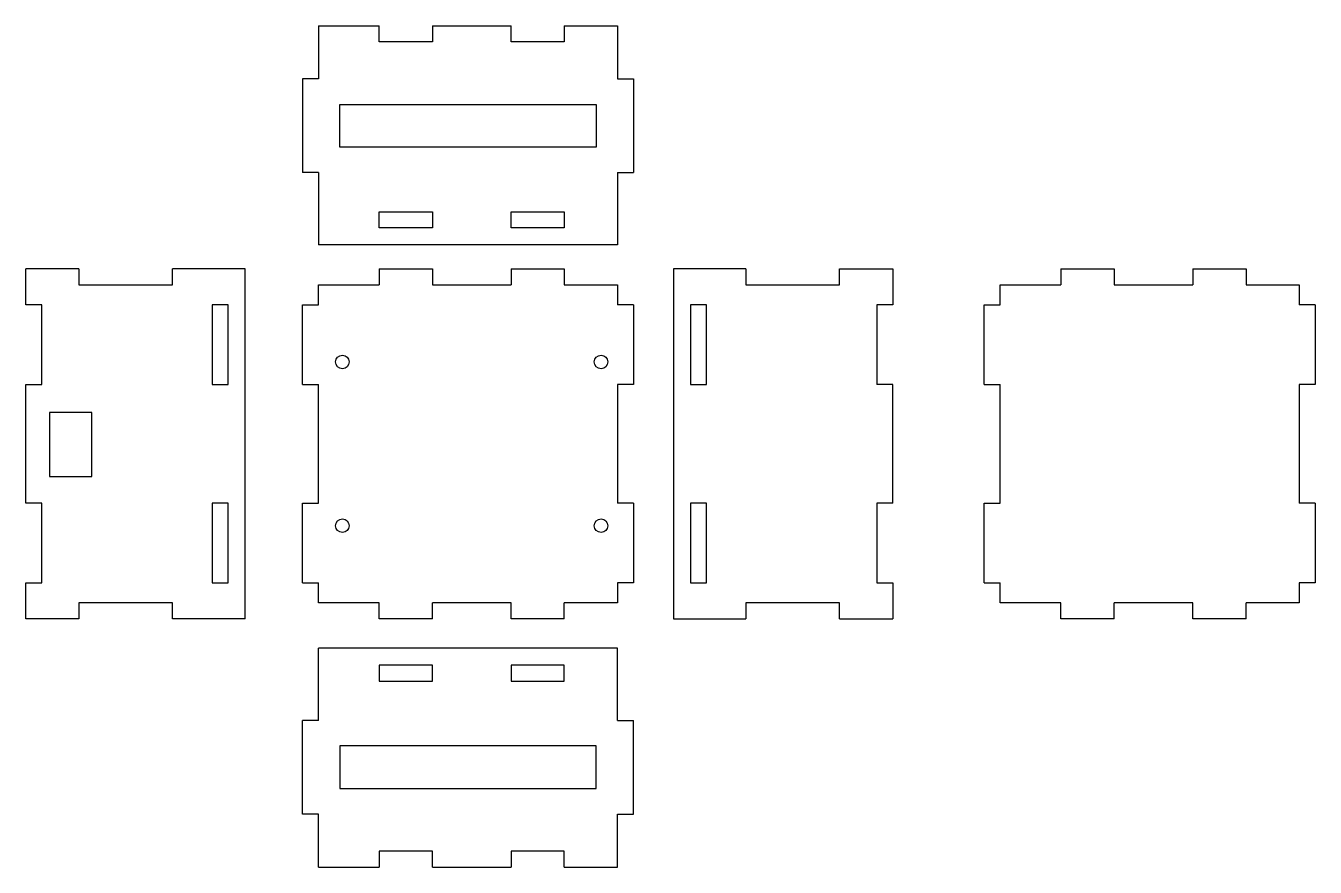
# Model space of a CAD drawing. Extents: x 257 to 499, y -47 to 111.
import ezdxf

# ---------------------------------------------------------------- set-up
doc = ezdxf.new("R2010")
doc.units = 0
doc.layers.get('0').update_dxf_attribs({"color": 13, "linetype": 'CONTINUOUS'})

msp = doc.modelspace()

# ---------------------------------------------------------------- linework, layer by layer
at = {"color": 8}
for p, q in [((311.74, 111.5, 3.2), (323.14, 111.5, 3.2)), ((311.74, 111.5, 3.2), (311.74, 101.5, 3.2)), ((323.14, 108.5, 3.2), (323.14, 111.5, 3.2)), ((333.14, 111.5, 3.2), (347.94, 111.5, 3.2)), ((333.14, 111.5, 3.2), (333.14, 108.5, 3.2)), ((347.94, 108.5, 3.2), (347.94, 111.5, 3.2)), ((357.94, 111.5, 3.2), (367.94, 111.5, 3.2)), ((357.94, 111.5, 3.2), (357.94, 108.5, 3.2)), ((367.94, 111.5, 3.2), (367.94, 101.5, 3.2)), ((333.14, 108.5, 3.2), (323.14, 108.5, 3.2)), ((357.94, 108.5, 3.2), (347.94, 108.5, 3.2)), ((311.74, 101.5, 3.2), (308.74, 101.5, 3.2)), ((308.74, 101.5, 3.2), (308.74, 83.9, 3.2)), ((367.94, 101.5, 3.2), (370.94, 101.5, 3.2)), ((370.94, 101.5, 3.2), (370.94, 83.9, 3.2)), ((311.74, 83.9, 3.2), (308.74, 83.9, 3.2)), ((311.74, 83.9, 3.2), (311.74, 70.3, 3.2)), ((367.94, 83.9, 3.2), (370.94, 83.9, 3.2)), ((367.94, 83.9, 3.2), (367.94, 70.3, 3.2)), ((323.14, 73.5, 3.2), (323.14, 76.5, 3.2)), ((323.14, 76.5, 3.2), (333.14, 76.5, 3.2)), ((333.14, 76.5, 3.2), (333.14, 73.5, 3.2)), ((347.94, 73.5, 3.2), (347.94, 76.5, 3.2)), ((347.94, 76.5, 3.2), (357.94, 76.5, 3.2)), ((357.94, 76.5, 3.2), (357.94, 73.5, 3.2)), ((333.14, 73.5, 3.2), (323.14, 73.5, 3.2)), ((357.94, 73.5, 3.2), (347.94, 73.5, 3.2)), ((367.94, 70.3, 3.2), (311.74, 70.3, 3.2)), ((256.74, 59.06, 3.2), (256.74, 65.8, 3.2)), ((266.74, 65.8, 3.2), (256.74, 65.8, 3.2)), ((266.74, 65.8, 3.2), (266.74, 62.8, 3.2)), ((284.34, 62.8, 3.2), (284.34, 65.8, 3.2)), ((297.94, 65.8, 3.2), (284.34, 65.8, 3.2)), ((297.94, 0, 3.2), (297.94, 65.8, 3.2)), ((323.14, 65.78, 3.2), (333.14, 65.78, 3.2)), ((323.14, 65.78, 3.2), (323.14, 62.78, 3.2)), ((333.14, 65.78, 3.2), (333.14, 62.78, 3.2)), ((347.94, 65.78, 3.2), (347.94, 62.78, 3.2)), ((347.94, 65.78, 3.2), (357.94, 65.78, 3.2)), ((357.94, 65.78, 3.2), (357.94, 62.78, 3.2)), ((392.04, 65.8, 3.2), (378.44, 65.8, 3.2)), ((378.44, 65.8, 3.2), (378.44, 0, 3.2)), ((392.04, 65.8, 3.2), (392.04, 62.8, 3.2)), ((409.64, 62.8, 3.2), (409.64, 65.8, 3.2)), ((409.64, 65.8, 3.2), (419.64, 65.8, 3.2)), ((419.64, 65.8, 3.2), (419.64, 59.06, 3.2)), ((451.24, 65.78, 3.2), (451.24, 62.78, 3.2)), ((451.24, 65.78, 3.2), (461.24, 65.78, 3.2)), ((461.24, 65.78, 3.2), (461.24, 62.78, 3.2)), ((476.04, 65.78, 3.2), (486.04, 65.78, 3.2)), ((476.04, 65.78, 3.2), (476.04, 62.78, 3.2)), ((486.04, 65.78, 3.2), (486.04, 62.78, 3.2)), ((266.74, 62.8, 3.2), (284.34, 62.8, 3.2)), ((311.74, 62.78, 3.2), (323.14, 62.78, 3.2)), ((311.74, 59.06, 3.2), (311.74, 62.78, 3.2)), ((333.14, 62.78, 3.2), (347.94, 62.78, 3.2)), ((357.94, 62.78, 3.2), (367.94, 62.78, 3.2)), ((367.94, 62.78, 3.2), (367.94, 59.06, 3.2)), ((392.04, 62.8, 3.2), (409.64, 62.8, 3.2)), ((439.84, 62.78, 3.2), (451.24, 62.78, 3.2)), ((439.84, 59.06, 3.2), (439.84, 62.78, 3.2)), ((461.24, 62.78, 3.2), (476.04, 62.78, 3.2)), ((486.04, 62.78, 3.2), (496.04, 62.78, 3.2)), ((496.04, 62.78, 3.2), (496.04, 59.06, 3.2)), ((259.74, 59.06, 3.2), (256.74, 59.06, 3.2)), ((259.74, 44.06, 3.2), (259.74, 59.06, 3.2)), ((294.74, 59.06, 3.2), (291.74, 59.06, 3.2)), ((291.74, 59.06, 3.2), (291.74, 44.06, 3.2)), ((294.74, 44.06, 3.2), (294.74, 59.06, 3.2)), ((308.74, 44.06, 3.2), (308.74, 59.06, 3.2)), ((308.74, 59.06, 3.2), (311.74, 59.06, 3.2)), ((370.94, 59.06, 3.2), (367.94, 59.06, 3.2)), ((370.94, 59.06, 3.2), (370.94, 44.06, 3.2)), ((384.64, 59.06, 3.2), (381.64, 59.06, 3.2)), ((381.64, 59.06, 3.2), (381.64, 44.06, 3.2)), ((384.64, 44.06, 3.2), (384.64, 59.06, 3.2)), ((419.64, 59.06, 3.2), (416.64, 59.06, 3.2)), ((416.64, 59.06, 3.2), (416.64, 44.06, 3.2)), ((436.84, 44.06, 3.2), (436.84, 59.06, 3.2)), ((436.84, 59.06, 3.2), (439.84, 59.06, 3.2)), ((499.04, 59.06, 3.2), (496.04, 59.06, 3.2)), ((499.04, 59.06, 3.2), (499.04, 44.06, 3.2)), ((256.74, 44.06, 3.2), (259.74, 44.06, 3.2)), ((256.74, 21.74, 3.2), (256.74, 44.06, 3.2)), ((291.74, 44.06, 3.2), (294.74, 44.06, 3.2)), ((308.74, 44.06, 3.2), (311.74, 44.06, 3.2)), ((311.74, 21.74, 3.2), (311.74, 44.06, 3.2)), ((367.94, 44.06, 3.2), (367.94, 21.74, 3.2)), ((370.94, 44.06, 3.2), (367.94, 44.06, 3.2)), ((381.64, 44.06, 3.2), (384.64, 44.06, 3.2)), ((419.64, 44.06, 3.2), (416.64, 44.06, 3.2)), ((419.64, 21.74, 3.2), (419.64, 44.06, 3.2)), ((436.84, 44.06, 3.2), (439.84, 44.06, 3.2)), ((439.84, 21.74, 3.2), (439.84, 44.06, 3.2)), ((496.04, 44.06, 3.2), (496.04, 21.74, 3.2)), ((499.04, 44.06, 3.2), (496.04, 44.06, 3.2)), ((269.17, 38.78, 3.2), (261.17, 38.78, 3.2)), ((261.17, 38.78, 3.2), (261.17, 26.78, 3.2)), ((269.17, 26.78, 3.2), (269.17, 38.78, 3.2)), ((261.17, 26.78, 3.2), (269.17, 26.78, 3.2)), ((259.74, 21.74, 3.2), (256.74, 21.74, 3.2)), ((259.74, 6.74, 3.2), (259.74, 21.74, 3.2)), ((294.74, 21.74, 3.2), (291.74, 21.74, 3.2)), ((291.74, 21.74, 3.2), (291.74, 6.74, 3.2)), ((294.74, 6.74, 3.2), (294.74, 21.74, 3.2)), ((308.74, 6.74, 3.2), (308.74, 21.74, 3.2)), ((308.74, 21.74, 3.2), (311.74, 21.74, 3.2)), ((370.94, 21.74, 3.2), (367.94, 21.74, 3.2)), ((370.94, 21.74, 3.2), (370.94, 6.74, 3.2)), ((381.64, 21.74, 3.2), (381.64, 6.74, 3.2)), ((384.64, 21.74, 3.2), (381.64, 21.74, 3.2)), ((384.64, 6.74, 3.2), (384.64, 21.74, 3.2)), ((416.64, 21.74, 3.2), (416.64, 6.74, 3.2)), ((419.64, 21.74, 3.2), (416.64, 21.74, 3.2)), ((436.84, 6.74, 3.2), (436.84, 21.74, 3.2)), ((436.84, 21.74, 3.2), (439.84, 21.74, 3.2)), ((499.04, 21.74, 3.2), (496.04, 21.74, 3.2)), ((499.04, 21.74, 3.2), (499.04, 6.74, 3.2)), ((256.74, 6.74, 3.2), (259.74, 6.74, 3.2)), ((256.74, 0, 3.2), (256.74, 6.74, 3.2)), ((291.74, 6.74, 3.2), (294.74, 6.74, 3.2)), ((308.74, 6.74, 3.2), (311.74, 6.74, 3.2)), ((311.74, 3, 3.2), (311.74, 6.74, 3.2)), ((370.94, 6.74, 3.2), (367.94, 6.74, 3.2)), ((367.94, 6.74, 3.2), (367.94, 3, 3.2)), ((381.64, 6.74, 3.2), (384.64, 6.74, 3.2)), ((416.64, 6.74, 3.2), (419.64, 6.74, 3.2)), ((419.64, 6.74, 3.2), (419.64, 0, 3.2)), ((436.84, 6.74, 3.2), (439.84, 6.74, 3.2)), ((439.84, 3, 3.2), (439.84, 6.74, 3.2)), ((496.04, 6.74, 3.2), (496.04, 3, 3.2)), ((499.04, 6.74, 3.2), (496.04, 6.74, 3.2)), ((284.34, 3, 3.2), (266.74, 3, 3.2)), ((266.74, 3, 3.2), (266.74, 0, 3.2)), ((284.34, 0, 3.2), (284.34, 3, 3.2)), ((323.14, 3, 3.2), (311.74, 3, 3.2)), ((323.14, 0, 3.2), (323.14, 3, 3.2)), ((347.94, 3, 3.2), (333.14, 3, 3.2)), ((333.14, 0, 3.2), (333.14, 3, 3.2)), ((347.94, 0, 3.2), (347.94, 3, 3.2)), ((357.94, 0, 3.2), (357.94, 3, 3.2)), ((367.94, 3, 3.2), (357.94, 3, 3.2)), ((392.04, 3, 3.2), (392.04, 0, 3.2)), ((409.64, 3, 3.2), (392.04, 3, 3.2)), ((409.64, 0, 3.2), (409.64, 3, 3.2)), ((451.24, 3, 3.2), (439.84, 3, 3.2)), ((451.24, 0, 3.2), (451.24, 3, 3.2)), ((476.04, 3, 3.2), (461.24, 3, 3.2)), ((461.24, 0, 3.2), (461.24, 3, 3.2)), ((476.04, 0, 3.2), (476.04, 3, 3.2)), ((486.04, 0, 3.2), (486.04, 3, 3.2)), ((496.04, 3, 3.2), (486.04, 3, 3.2)), ((266.74, 0, 3.2), (256.74, 0, 3.2)), ((297.94, 0, 3.2), (284.34, 0, 3.2)), ((333.14, 0, 3.2), (323.14, 0, 3.2)), ((357.94, 0, 3.2), (347.94, 0, 3.2)), ((378.44, 0, 3.2), (392.04, 0, 3.2)), ((409.64, 0, 3.2), (419.64, 0, 3.2)), ((461.24, 0, 3.2), (451.24, 0, 3.2)), ((486.04, 0, 3.2), (476.04, 0, 3.2)), ((367.94, -5.5, 3.2), (311.74, -5.5, 3.2)), ((311.74, -19.1, 3.2), (311.74, -5.5, 3.2)), ((367.94, -19.1, 3.2), (367.94, -5.5, 3.2)), ((323.14, -8.7, 3.2), (323.14, -11.7, 3.2)), ((333.14, -8.7, 3.2), (323.14, -8.7, 3.2)), ((333.14, -11.7, 3.2), (333.14, -8.7, 3.2)), ((357.94, -8.7, 3.2), (347.94, -8.7, 3.2)), ((347.94, -8.7, 3.2), (347.94, -11.7, 3.2)), ((357.94, -11.7, 3.2), (357.94, -8.7, 3.2)), ((323.14, -11.7, 3.2), (333.14, -11.7, 3.2)), ((347.94, -11.7, 3.2), (357.94, -11.7, 3.2)), ((308.74, -36.7, 3.2), (308.74, -19.1, 3.2)), ((311.74, -19.1, 3.2), (308.74, -19.1, 3.2)), ((367.94, -19.1, 3.2), (370.94, -19.1, 3.2)), ((370.94, -36.7, 3.2), (370.94, -19.1, 3.2)), ((311.74, -36.7, 3.2), (308.74, -36.7, 3.2)), ((311.74, -46.7, 3.2), (311.74, -36.7, 3.2)), ((367.94, -46.7, 3.2), (367.94, -36.7, 3.2)), ((367.94, -36.7, 3.2), (370.94, -36.7, 3.2)), ((323.14, -43.7, 3.2), (323.14, -46.7, 3.2)), ((333.14, -43.7, 3.2), (323.14, -43.7, 3.2)), ((333.14, -46.7, 3.2), (333.14, -43.7, 3.2)), ((357.94, -43.7, 3.2), (347.94, -43.7, 3.2)), ((347.94, -43.7, 3.2), (347.94, -46.7, 3.2)), ((357.94, -46.7, 3.2), (357.94, -43.7, 3.2)), ((311.74, -46.7, 3.2), (323.14, -46.7, 3.2)), ((333.14, -46.7, 3.2), (347.94, -46.7, 3.2)), ((357.94, -46.7, 3.2), (367.94, -46.7, 3.2))]:
    msp.add_line(p, q, dxfattribs=at)
for p, q in [((315.74, 96.7, 3.2), (363.94, 96.7, 3.2)), ((315.74, 88.7, 3.2), (315.74, 96.7, 3.2)), ((363.94, 96.7, 3.2), (363.94, 88.7, 3.2)), ((363.94, 88.7, 3.2), (315.74, 88.7, 3.2)), ((315.74, -23.9, 3.2), (315.74, -31.9, 3.2)), ((363.94, -23.9, 3.2), (315.74, -23.9, 3.2)), ((363.94, -31.9, 3.2), (363.94, -23.9, 3.2)), ((315.74, -31.9, 3.2), (363.94, -31.9, 3.2))]:
    msp.add_line(p, q)
for centre in [(316.24, 48.3, 3.2), (364.84, 48.3, 3.2), (316.24, 17.5, 3.2), (364.84, 17.5, 3.2)]:
    msp.add_circle(centre, 1.27, dxfattribs=at)

doc.saveas('drawing.dxf')
